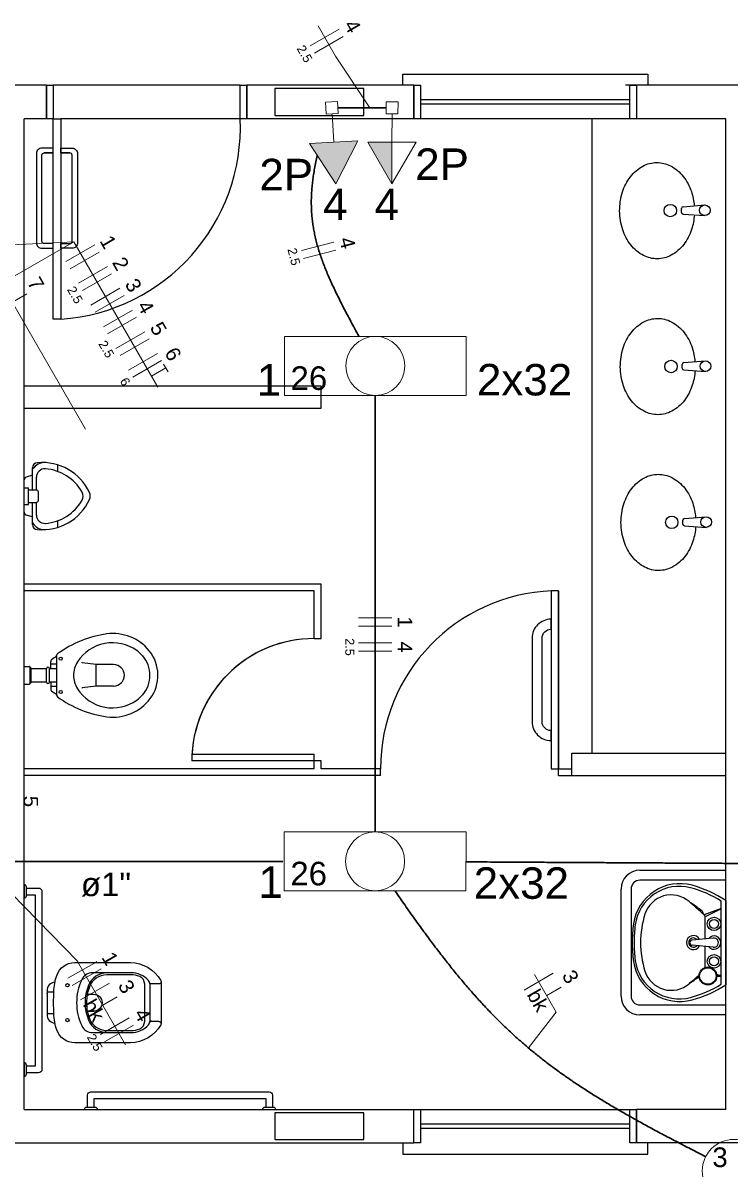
# Model space of a CAD drawing. Extents: x 175 to 700, y 53 to 250.
# Drawn here: x 510.97 to 514.14, y 150.66 to 155.81 of the extents above; entities that cross this region are included whole.
import ezdxf

# ---------------------------------------------------------------- set-up
doc = ezdxf.new("R2010")
doc.units = 0
doc.header["$LTSCALE"] = 2
doc.set_wipeout_variables(frame=1)
doc.layers.get('0').update_dxf_attribs({"linetype": 'CONTINUOUS'})
for name, color, linetype in [('A-BARRA', 2, 'CONTINUOUS'), ('A-PAREDE', 5, 'CONTINUOUS'), ('A-WC', 1, 'CONTINUOUS'), ('ARQ-ALV-CORTE', 5, 'CONTINUOUS'), ('ARQ-ALV-VISTA2', 2, 'CONTINUOUS'), ('ARQ-BNC-VISTA', 1, 'CONTINUOUS'), ('ARQ-ESQ-CORTE', 3, 'CONTINUOUS'), ('ARQ-ESQ-VISTA1', 2, 'CONTINUOUS'), ('PAG', 1, 'CONTINUOUS')]:
    doc.layers.add(name, color=color, linetype=linetype)
for name, color, linetype, lineweight in [('EL-Condutos', 4, 'CONTINUOUS', 30), ('EL-Fios', 9, 'CONTINUOUS', 20), ('EL-Textos condutos', 7, 'CONTINUOUS', 20), ('EL-Textos fios', 7, 'CONTINUOUS', 20), ('EL-Textos pontos', 5, 'CONTINUOUS', 20), ('P-SIMBOL', 5, 'CONTINUOUS', 20)]:
    doc.layers.add(name, color=color, linetype=linetype, lineweight=lineweight)
doc.styles.add('Arial', font='arial.ttf')

# ---------------------------------------------------------------- blocks, each defined once
blk = doc.blocks.new('SERV')
at = {"layer": 'A-BARRA', "color": 251}
blk.add_lwpolyline([(12.3307, -5.3079, 0.414214), (12.4157, -5.3929), (12.4157, -5.3929), (12.4157, -5.3479, -0.414214), (12.3757, -5.3079), (12.3757, -4.9329, -0.414214), (12.4157, -4.8929), (12.4157, -4.8479), (12.4157, -4.8479, 0.414214), (12.3307, -4.9329)], format="xyb", close=True, dxfattribs=at)
at = {"layer": 'A-PAREDE', "color": 251}
for p, q in [((11.05, -2.6), (11.05, -2.45)), ((11.8, -2.45), (11.05, -2.45)), ((11.8, -2.45), (11.8, -2.6)), ((10.05, -7.05), (10.05, -2.6)), ((11.8, -2.6), (11.05, -2.6)), ((13.2, -7.05), (13.2, -2.6)), ((10.05, -7.05), (11.8, -7.05)), ((11.8, -7.2), (11.8, -7.05)), ((9.6503, -7.2), (11.8, -7.2))]:
    blk.add_line(p, q, dxfattribs=at)
for points in [[(11.175, -2.585), (11.575, -2.585), (11.575, -2.465), (11.175, -2.465)], [(11.175, -7.185), (11.575, -7.185), (11.575, -7.065), (11.175, -7.065)]]:
    blk.add_lwpolyline(points, close=True, dxfattribs=at)
at = {"layer": 'A-WC', "color": 251}
for p, q in [((11.3829, -4.69), (10.05, -4.69)), ((11.3529, -4.72), (10.05, -4.72)), ((11.3529, -4.72), (10.05, -4.72)), ((11.3529, -4.9345), (11.3529, -4.72)), ((11.3829, -4.9345), (11.3829, -4.69)), ((12.45, -4.72), (12.4157, -4.7207)), ((12.4157, -4.7207), (12.4157, -5.52)), ((12.45, -4.72), (12.45, -5.52)), ((12.45, -5.55), (12.45, -4.72)), ((11.3529, -4.9345), (11.3829, -4.9345)), ((10.8029, -5.4545), (11.3529, -5.4545)), ((11.3529, -5.52), (11.3529, -5.4545)), ((11.3529, -5.52), (11.3529, -5.4545)), ((11.3829, -5.4845), (10.8029, -5.4845)), ((11.3529, -5.52), (11.3529, -5.4845)), ((11.3829, -5.52), (11.3829, -5.4845)), ((11.3529, -5.52), (10.05, -5.52)), ((11.65, -5.55), (10.05, -5.55)), ((11.65, -5.52), (11.3829, -5.52)), ((11.65, -5.55), (11.65, -5.52)), ((12.4157, -5.52), (12.45, -5.52)), ((12.45, -5.52), (12.5085, -5.52)), ((12.45, -5.55), (12.5085, -5.55))]:
    blk.add_line(p, q, dxfattribs=at)
blk.add_arc((11.3529, -5.4845), 0.55, 90, 180, dxfattribs=at)
at = {"layer": 'ARQ-ALV-CORTE', "color": 251}
for p, q in [((10.15, -2.45), (9.8, -2.45)), ((10.15, -2.6), (10.15, -2.45)), ((10.15, -2.45), (10.15, -2.6)), ((11.02, -2.45), (10.18, -2.45)), ((11.05, -2.45), (11.05, -2.6)), ((11.8, -2.45), (11.8, -2.6)), ((10.15, -2.6), (10.05, -2.6)), ((10.15, -2.6), (10.05, -2.6)), ((11.02, -2.6), (10.215, -2.6))]:
    blk.add_line(p, q, dxfattribs=at)
for points in [[(10.18, -2.6), (10.15, -2.6), (10.15, -2.45), (10.18, -2.45)], [(11.05, -2.6), (11.02, -2.6), (11.02, -2.45), (11.05, -2.45)], [(10.215, -3.5), (10.18, -3.5), (10.18, -2.6), (10.215, -2.6)]]:
    blk.add_lwpolyline(points, close=True, dxfattribs=at)
for points in [[(10.18, -2.7536), (10.14, -2.7536), (10.18, -2.7536), (10.18, -2.7321), (10.13, -2.7321, 0.414214), (10.105, -2.7571), (10.105, -3.1571, 0.414214), (10.13, -3.1821), (10.18, -3.1821), (10.18, -3.1605), (10.14, -3.1605, -0.414214), (10.13, -3.1505), (10.13, -2.7636, -0.414214), (10.14, -2.7536)], [(10.215, -2.7536), (10.255, -2.7536), (10.215, -2.7536), (10.215, -2.7321), (10.265, -2.7321, -0.414214), (10.29, -2.7571), (10.29, -3.1571, -0.414214), (10.265, -3.1821), (10.215, -3.1821), (10.215, -3.1605), (10.255, -3.1605, 0.414214), (10.265, -3.1505), (10.265, -2.7636, 0.414214), (10.255, -2.7536)], [(10.05, -6.1, 0.414214), (10.06, -6.09), (10.06, -6.05, 0.414214), (10.05, -6.04), (10.05, -6.1)], [(10.05, -6.9, 0.414214), (10.06, -6.89), (10.06, -6.85, 0.414214), (10.05, -6.84), (10.05, -6.9)], [(10.335, -7.04), (10.335, -6.985, -0.414214), (10.35, -6.97), (11.15, -6.97, -0.414214), (11.165, -6.985), (11.165, -7.04)], [(10.38, -7.05, 0.414214), (10.37, -7.04), (10.33, -7.04, 0.414214), (10.32, -7.05), (10.38, -7.05)], [(11.18, -7.05, 0.414214), (11.17, -7.04), (11.13, -7.04, 0.414214), (11.12, -7.05), (11.18, -7.05)]]:
    blk.add_lwpolyline(points, format="xyb", dxfattribs=at)
for points in [[(10.06, -6.085), (10.1, -6.085), (10.1, -6.855), (10.06, -6.855)], [(10.365, -7.04), (10.365, -7), (11.135, -7), (11.135, -7.04)]]:
    blk.add_lwpolyline(points, dxfattribs=at)
blk.add_arc((10.1571, -2.6382), 0.8637, 273.841, 2.5373, dxfattribs=at)
at = {"layer": 'ARQ-ALV-VISTA2', "color": 251, "ltscale": 0.1}
for p, q in [((12.8, -2.45), (12.75, -2.45)), ((13.75, -2.45), (12.8, -2.45)), ((12.8, -2.45), (12.8, -2.6)), ((12.8, -2.45), (12.8, -2.6)), ((12.8, -2.45), (12.8, -2.6)), ((13.2, -2.6), (12.8, -2.6)), ((13.0011, -3.0206), (13.001, -3.0034)), ((13.0083, -2.9954), (13.106, -2.9874)), ((13.0085, -3.0285), (13.1062, -3.0354)), ((13.0042, -3.7206), (13.0041, -3.7034)), ((13.0114, -3.6954), (13.1091, -3.6874)), ((13.0116, -3.7285), (13.1093, -3.7354)), ((10.05, -3.8), (11.3829, -3.8)), ((11.3829, -3.9), (11.3829, -3.8)), ((10.05, -3.9), (11.3829, -3.9)), ((10.0503, -4.1197), (10.05, -4.1197)), ((10.0875, -4.2669), (10.0875, -4.1675)), ((10.2, -4.1544), (10.2, -4.184)), ((10.0875, -4.2012), (10.0594, -4.2097)), ((10.1051, -4.2669), (10.1051, -4.21)), ((10.05, -4.2575), (10.0688, -4.2575)), ((10.0688, -4.3325), (10.0688, -4.2575)), ((10.0688, -4.2669), (10.1038, -4.2669)), ((10.0688, -4.3231), (10.1038, -4.3231)), ((10.0875, -4.4225), (10.0875, -4.3231)), ((10.1051, -4.38), (10.1051, -4.3231)), ((10.1138, -4.3131), (10.1138, -4.2769)), ((10.05, -4.3325), (10.0688, -4.3325)), ((10.0875, -4.3887), (10.0594, -4.3803)), ((10.2, -4.4075), (10.2, -4.4356)), ((13.0072, -4.4206), (13.0071, -4.4034)), ((13.0145, -4.3954), (13.1121, -4.3874)), ((13.0147, -4.4285), (13.1124, -4.4354)), ((10.1691, -5.0699), (10.1691, -5.0374)), ((10.196, -5.0142), (10.196, -5.0111)), ((10.196, -5.0142), (10.196, -5.1855)), ((10.311, -5.0436), (10.3093, -5.0413)), ((10.3729, -5.0512), (10.311, -5.0436)), ((10.05, -5.0598), (10.073, -5.0598)), ((10.075, -5.0618), (10.075, -5.0648)), ((10.075, -5.0648), (10.075, -5.1348)), ((10.075, -5.0648), (10.078, -5.0648)), ((10.08, -5.0668), (10.08, -5.1328)), ((10.15, -5.0699), (10.08, -5.0699)), ((10.15, -5.1297), (10.15, -5.07)), ((10.1691, -5.0699), (10.1639, -5.0699)), ((10.1639, -5.1297), (10.1639, -5.07)), ((10.196, -5.0501), (10.1691, -5.0501)), ((10.196, -5.0699), (10.1691, -5.0699)), ((10.4515, -5.0512), (10.3729, -5.0512)), ((10.3729, -5.1485), (10.3729, -5.0512)), ((10.05, -5.1398), (10.073, -5.1398)), ((10.075, -5.1348), (10.075, -5.1378)), ((10.075, -5.1348), (10.078, -5.1348)), ((10.15, -5.1298), (10.08, -5.1298)), ((10.1691, -5.1298), (10.1639, -5.1298)), ((10.196, -5.1298), (10.1691, -5.1298)), ((10.1691, -5.1298), (10.1691, -5.1622)), ((10.196, -5.1496), (10.1691, -5.1496)), ((10.196, -5.1855), (10.196, -5.1885)), ((10.311, -5.156), (10.3093, -5.1583)), ((10.3729, -5.1485), (10.311, -5.156)), ((10.4515, -5.1485), (10.3729, -5.1485)), ((12.5085, -5.45), (13.2, -5.45)), ((12.5085, -5.55), (12.5085, -5.45)), ((12.5, -5.55), (13.2, -5.55)), ((12.815, -5.975), (13.2, -5.975)), ((13.2, -6.02), (12.815, -6.02)), ((12.73, -6.54), (12.73, -6.06)), ((12.775, -6.06), (12.775, -6.54)), ((13.18, -6.4871), (13.18, -6.1134)), ((13.2, -6.1112), (13.2, -6.4892)), ((13.18, -6.1475), (13.1033, -6.1747)), ((13.18, -6.1485), (13.1076, -6.1841)), ((13.1076, -6.2838), (13.1076, -6.1841)), ((13.1439, -6.2807), (13.0489, -6.2887)), ((13.1439, -6.3201), (13.0489, -6.3121)), ((13.1076, -6.4122), (13.1076, -6.3171)), ((13.1724, -6.4482), (13.1591, -6.4417)), ((13.1665, -6.4482), (13.1598, -6.4458)), ((13.18, -6.4482), (13.1599, -6.4482)), ((13.18, -6.4522), (13.1599, -6.4522)), ((12.815, -6.58), (13.2, -6.58)), ((13.2, -6.625), (12.815, -6.625)), ((13.2, -7.05), (12.8, -7.05)), ((12.8, -7.2), (12.8, -7.05)), ((13.75, -7.2), (12.8, -7.2))]:
    blk.add_line(p, q, dxfattribs=at)
for points in [[(12.8, -2.6), (12.77, -2.6), (12.77, -2.45), (12.8, -2.45)], [(12.8, -7.2), (12.77, -7.2), (12.77, -7.05), (12.8, -7.05)]]:
    blk.add_lwpolyline(points, close=True, dxfattribs=at)
for points in [[(13.0592, -3.0321, -0.059992), (13.0469, -3.0972, -0.087531), (13.0114, -3.1653, -0.105501), (12.9549, -3.2135, -0.123031), (12.893, -3.2293, -0.123031), (12.8309, -3.2142, -0.105501), (12.7739, -3.1667, -0.087531), (12.7376, -3.099, -0.07802), (12.7238, -3.0141, -0.07802), (12.7366, -2.9291, -0.087531), (12.7721, -2.861, -0.105501), (12.8286, -2.8128, -0.123031), (12.8905, -2.797, -0.123031), (12.9526, -2.8121, -0.105501), (13.0097, -2.8596, -0.087531), (13.0459, -2.9273, -0.059024), (13.0589, -2.9912, -0.07802)], [(13.0623, -3.7321, -0.059992), (13.05, -3.7972, -0.087531), (13.0145, -3.8653, -0.105501), (12.958, -3.9134, -0.123031), (12.8961, -3.9293, -0.123031), (12.834, -3.9142, -0.105501), (12.7769, -3.8667, -0.087531), (12.7407, -3.799, -0.07802), (12.7269, -3.7141, -0.07802), (12.7397, -3.6291, -0.087531), (12.7752, -3.561, -0.105501), (12.8317, -3.5128, -0.123031), (12.8936, -3.497, -0.123031), (12.9557, -3.5121, -0.105501), (13.0128, -3.5596, -0.087531), (13.049, -3.6273, -0.059024), (13.0619, -3.6912, -0.07802)], [(13.0653, -4.432, -0.059992), (13.0531, -4.4972, -0.087531), (13.0176, -4.5653, -0.105501), (12.9611, -4.6134, -0.123031), (12.8992, -4.6293, -0.123031), (12.8371, -4.6142, -0.105501), (12.78, -4.5667, -0.087531), (12.7438, -4.499, -0.07802), (12.7299, -4.4141, -0.07802), (12.7428, -4.3291, -0.087531), (12.7783, -4.261, -0.105501), (12.8348, -4.2128, -0.123031), (12.8967, -4.197, -0.123031), (12.9588, -4.2121, -0.105501), (13.0159, -4.2596, -0.087531), (13.0521, -4.3273, -0.059024), (13.065, -4.3912, -0.07802)]]:
    blk.add_lwpolyline(points, format="xyb", dxfattribs=at)
for centre, radius in [((12.9514, -3.0128), 0.0278), ((13.1061, -3.0114), 0.024), ((12.9545, -3.7128), 0.0278), ((13.1092, -3.7114), 0.024), ((12.9576, -4.4128), 0.0278), ((13.1123, -4.4114), 0.024), ((10.2141, -5.0248), 0.00682), ((10.2141, -5.1748), 0.00682), ((13.1475, -6.2162), 0.03), ((13.1475, -6.2162), 0.02), ((13.1475, -6.3842), 0.03), ((13.1475, -6.3842), 0.02), ((13.12, -6.4502), 0.04), ((13.12, -6.4502), 0.037)]:
    blk.add_circle(centre, radius, dxfattribs=at)
for centre, radius, start, end in [((13.009, -3.0033), 0.008, 94.6837, 180.3301), ((13.0091, -3.0205), 0.008, 180.3301, 265.9766), ((13.0121, -3.7033), 0.008, 94.6837, 180.3301), ((13.0122, -3.7205), 0.008, 180.3301, 265.9766), ((10.1426, -4.21), 0.0656, 86.1308, 147.0588), ((10.11, -4.1675), 0.0225, 90, 180), ((10.1312, -4.3781), 0.234, 25.0023, 95.2001), ((10.0631, -4.2223), 0.0131, 106.6992, 180), ((10.1426, -4.21), 0.0375, 86.1308, 180), ((10.1312, -4.3781), 0.2059, 29.554, 86.1308), ((10.1038, -4.2769), 0.01, 0, 90), ((10.1038, -4.3131), 0.01, 270, 0), ((10.1312, -4.2119), 0.234, 264.7999, 334.9977), ((10.1312, -4.2119), 0.2059, 273.8692, 330.446), ((10.2777, -4.295), 0.0375, 330.446, 29.554), ((10.3093, -4.295), 0.0375, 334.9977, 25.0023), ((10.0631, -4.3677), 0.0131, 180, 253.3008), ((10.1426, -4.38), 0.0656, 212.9412, 273.8692), ((10.11, -4.4225), 0.0225, 180, 270), ((10.1426, -4.38), 0.0375, 180, 273.8692), ((13.0151, -4.4033), 0.008, 94.6837, 180.3301), ((13.0152, -4.4205), 0.008, 180.3301, 265.9766), ((10.4864, -5.3935), 0.4837, 97.6805, 126.2423), ((10.4496, -5.1203), 0.2081, 39.1021, 97.6805), ((10.4466, -5.1403), 0.1866, 54.2515, 147.3201), ((10.4626, -5.118), 0.1592, 41.3299, 54.2515), ((10.4768, -5.0998), 0.174, 323.1119, 39.5233), ((10.1782, -5.0374), 0.00909, 126.1604, 180), ((10.4544, -5.4153), 0.4771, 122.7818, 126.1604), ((10.2051, -5.0111), 0.00909, 121.0175, 180), ((10.3835, -5.0998), 0.1117, 147.3201, 180), ((10.4833, -5.0998), 0.1317, 0, 41.3299), ((10.073, -5.0618), 0.002, 0, 90), ((10.078, -5.0668), 0.002, 0, 90), ((10.157, -5.07), 0.00697, 0, 180), ((10.4515, -5.0998), 0.0486, 270, 90), ((10.073, -5.1378), 0.002, 270, 0), ((10.078, -5.1328), 0.002, 270, 0), ((10.157, -5.1297), 0.00697, 180, 0), ((10.3835, -5.0998), 0.1117, 180, 212.6799), ((10.4833, -5.0998), 0.1317, 318.6701, 0), ((10.1782, -5.1622), 0.00909, 180, 233.8396), ((10.4544, -4.7844), 0.4771, 233.8396, 237.2182), ((10.2051, -5.1885), 0.00909, 180, 233.6642), ((10.4864, -4.8063), 0.4837, 233.6546, 262.3195), ((10.4466, -5.0594), 0.1866, 212.6799, 305.7485), ((10.4626, -5.0817), 0.1592, 305.7485, 318.6701), ((10.4496, -5.0794), 0.2081, 262.3195, 323.1119), ((12.815, -6.06), 0.085, 90, 180), ((12.815, -6.06), 0.04, 90, 180), ((12.9941, -6.2458), 0.2102, 74.8885, 171.8746), ((12.9916, -6.2471), 0.1995, 75.2817, 172.1149), ((12.9139, -6.5426), 0.505, 58.2072, 75.2817), ((12.9139, -6.5426), 0.5176, 56.4501, 74.8885), ((12.9551, -6.2093), 0.1233, 49.4403, 162.413), ((9.1279, -11.5815), 6.7189, 53.83475, 54.44029), ((8.6664, -11.2202), 6.7189, 48.67232, 49.44029), ((13.242, -6.3002), 0.4242, 162.413, 180), ((13.0848, -6.1683), 0.0137, 351.7289, 53.8347), ((13.095, -6.1841), 0.0126, 0, 48.6723), ((13.375, -6.3002), 0.595, 171.8746, 180), ((13.375, -6.3002), 0.5866, 172.1149, 180), ((13.0551, -6.3002), 0.0315, 27.2328, 332.0512), ((13.0551, -6.3002), 0.021, 39.7091, 319.0745), ((13.1475, -6.3002), 0.03, 218.8043, 141.1957), ((13.375, -6.3002), 0.595, 180, 188.1254), ((13.375, -6.3002), 0.5866, 180, 187.8851), ((13.242, -6.3002), 0.4242, 180, 197.587), ((13.0499, -6.3004), 0.0118, 94.8124, 265.1876), ((13.1473, -6.3004), 0.02, 260.3752, 99.6248), ((12.9916, -6.3533), 0.1995, 187.8851, 284.7183), ((12.9941, -6.3546), 0.2102, 188.1254, 285.1115), ((12.9551, -6.3912), 0.1233, 197.587, 310.5597), ((8.6664, -1.3803), 6.7189, 310.55971, 311.06592), ((9.1279, -1.0189), 6.7189, 305.55971, 306.03041), ((12.9139, -6.0579), 0.505, 284.7183, 301.7928), ((12.9139, -6.0579), 0.5176, 285.1115, 303.5499), ((12.815, -6.54), 0.085, 180, 270), ((12.815, -6.54), 0.04, 180, 270)]:
    blk.add_arc(centre, radius, start, end, dxfattribs=at)
at = {"layer": 'ARQ-BNC-VISTA', "color": 251}
blk.add_line((12.6, -5.45), (12.6, -2.6), dxfattribs=at)
at = {"layer": 'ARQ-ESQ-CORTE', "color": 251}
for points in [[(10.18, -2.7536), (10.14, -2.7536), (10.18, -2.7536), (10.18, -2.7321), (10.13, -2.7321, 0.414214), (10.105, -2.7571), (10.105, -3.1571, 0.414214), (10.13, -3.1821), (10.18, -3.1821), (10.18, -3.1605), (10.14, -3.1605, -0.414214), (10.13, -3.1505), (10.13, -2.7636, -0.414214), (10.14, -2.7536)], [(10.215, -2.7536), (10.255, -2.7536), (10.215, -2.7536), (10.215, -2.7321), (10.265, -2.7321, -0.414214), (10.29, -2.7571), (10.29, -3.1571, -0.414214), (10.265, -3.1821), (10.215, -3.1821), (10.215, -3.1605), (10.255, -3.1605, 0.414214), (10.265, -3.1505), (10.265, -2.7636, 0.414214), (10.255, -2.7536)]]:
    blk.add_lwpolyline(points, format="xyb", dxfattribs=at)
at = {"layer": 'ARQ-ESQ-VISTA1', "color": 251}
for p, q in [((12.77, -2.5151), (11.8304, -2.5151)), ((12.77, -2.5351), (11.8304, -2.5351)), ((12.77, -2.6), (11.83, -2.6)), ((11.83, -7.05), (12.77, -7.05)), ((12.77, -7.1151), (11.8304, -7.1151)), ((12.77, -7.1351), (11.8304, -7.1351))]:
    blk.add_line(p, q, dxfattribs=at)
for points in [[(11.75, -2.45), (11.75, -2.4), (12.85, -2.4), (12.85, -2.45)], [(11.75, -7.2), (11.75, -7.25), (12.85, -7.25), (12.85, -7.2)]]:
    blk.add_lwpolyline(points, dxfattribs=at)
for points in [[(11.83, -2.6), (11.8, -2.6), (11.8, -2.45), (11.83, -2.45)], [(11.83, -7.2), (11.8, -7.2), (11.8, -7.05), (11.83, -7.05)]]:
    blk.add_lwpolyline(points, close=True, dxfattribs=at)
at = {"layer": 'PAG', "color": 251}
for centre, radius, start, end in [((12.45, -5.52), 0.8, 92.1491, 180), ((11.3529, -5.4845), 0.55, 90, 176.8732)]:
    blk.add_arc(centre, radius, start, end, dxfattribs=at)
at = {"color": 251}
blk.add_wipeout([(10.6649, -6.57), (10.6649, -6.4759), (10.6634, -6.4704), (10.6602, -6.4653), (10.658, -6.4614), (10.6544, -6.4561), (10.6516, -6.4522), (10.6441, -6.443), (10.6367, -6.435), (10.6306, -6.43), (10.6212, -6.422), (10.6081, -6.4131), (10.6005, -6.4087), (10.5961, -6.4062), (10.5935, -6.4049), (10.5906, -6.4035), (10.5788, -6.3989), (10.5719, -6.3968), (10.5661, -6.3952), (10.558, -6.3933), (10.5504, -6.392), (10.5483, -6.3916), (10.5407, -6.3909), (10.5298, -6.3903), (10.5272, -6.3899), (10.2775, -6.3899), (10.2657, -6.3911), (10.2603, -6.3922), (10.2527, -6.3941), (10.2455, -6.3966), (10.2394, -6.3996), (10.2366, -6.4009), (10.2336, -6.4025), (10.2307, -6.4043), (10.2282, -6.4059), (10.2242, -6.409), (10.2213, -6.4116), (10.2145, -6.4186), (10.2087, -6.4252), (10.2059, -6.4295), (10.2005, -6.4393), (10.1967, -6.4489), (10.1936, -6.4589), (10.1905, -6.4707), (10.1889, -6.4774), (10.1879, -6.4773), (10.1865, -6.4778), (10.1816, -6.4791), (10.1784, -6.48), (10.1761, -6.481), (10.172, -6.483), (10.1704, -6.4841), (10.1688, -6.4853), (10.1673, -6.4863), (10.1666, -6.4871), (10.1631, -6.4903), (10.1622, -6.4913), (10.1616, -6.4922), (10.1608, -6.4932), (10.1603, -6.4938), (10.1599, -6.4943), (10.1596, -6.4948), (10.1592, -6.4953), (10.1589, -6.4959), (10.1584, -6.4967), (10.1578, -6.4978), (10.1574, -6.4985), (10.1565, -6.5003), (10.1558, -6.5022), (10.1546, -6.5052), (10.1539, -6.5081), (10.1532, -6.5113), (10.1529, -6.5161), (10.1527, -6.517), (10.1527, -6.6228), (10.1528, -6.6229), (10.1528, -6.6235), (10.1528, -6.6241), (10.1529, -6.6255), (10.153, -6.627), (10.1532, -6.6285), (10.1535, -6.6298), (10.1538, -6.6314), (10.1544, -6.6341), (10.1551, -6.6361), (10.1563, -6.6391), (10.1565, -6.6397), (10.1579, -6.6421), (10.1592, -6.6445), (10.1604, -6.6462), (10.1613, -6.6474), (10.1624, -6.6488), (10.1628, -6.6493), (10.1633, -6.6498), (10.1668, -6.6532), (10.167, -6.6534), (10.1679, -6.654), (10.1688, -6.6547), (10.1699, -6.6555), (10.171, -6.6563), (10.1716, -6.6568), (10.1722, -6.6571), (10.173, -6.6575), (10.1736, -6.6578), (10.1742, -6.6581), (10.175, -6.6585), (10.1757, -6.6589), (10.1762, -6.6592), (10.1767, -6.6594), (10.1772, -6.6596), (10.178, -6.6599), (10.1801, -6.6606), (10.1816, -6.6612), (10.1822, -6.6614), (10.1877, -6.6623), (10.1885, -6.6622), (10.189, -6.6628), (10.189, -6.664), (10.19, -6.6683), (10.1914, -6.6735), (10.1926, -6.6787), (10.1979, -6.6945), (10.2008, -6.7015), (10.2033, -6.7061), (10.2059, -6.7101), (10.2089, -6.7148), (10.2116, -6.7183), (10.2132, -6.7203), (10.2167, -6.7237), (10.2196, -6.7267), (10.2258, -6.732), (10.2309, -6.7355), (10.2358, -6.7384), (10.2405, -6.7408), (10.2456, -6.7433), (10.2516, -6.7455), (10.2571, -6.7471), (10.2613, -6.7481), (10.2666, -6.749), (10.2684, -6.7493), (10.2693, -6.7495), (10.2708, -6.7495), (10.2747, -6.7497), (10.2761, -6.7498), (10.2776, -6.7499), (10.2776, -6.7499), (10.5272, -6.7499), (10.5363, -6.7494), (10.5414, -6.749), (10.5445, -6.7487), (10.5482, -6.7483), (10.5514, -6.7478), (10.5546, -6.7473), (10.5574, -6.7468), (10.5596, -6.7464), (10.5606, -6.7462), (10.5616, -6.7459), (10.5636, -6.7454), (10.5756, -6.742), (10.5789, -6.7408), (10.583, -6.7394), (10.5849, -6.7386), (10.5865, -6.7379), (10.5886, -6.7371), (10.5913, -6.736), (10.5941, -6.7346), (10.5956, -6.7339), (10.5993, -6.7321), (10.6044, -6.7293), (10.613, -6.724), (10.6153, -6.7224), (10.6243, -6.7154), (10.6302, -6.7105), (10.6365, -6.7047), (10.6473, -6.6925), (10.6528, -6.6851), (10.6579, -6.6781), (10.6632, -6.6691), (10.6645, -6.6652), (10.6649, -6.6641)], dxfattribs=at).dxf.layer = 'ARQ-ALV-CORTE'
at = {"layer": 'ARQ-ALV-CORTE', "color": 251}
for p, q in [((10.6649, -6.4759), (10.6649, -6.6641)), ((10.6549, -6.6544), (10.6193, -6.6544)), ((10.6649, -6.6641), (10.6649, -6.6544))]:
    blk.add_line(p, q, dxfattribs=at)
for points in [[(10.06, -6.055), (10.115, -6.055, -0.414214), (10.13, -6.07), (10.13, -6.87, -0.414214), (10.115, -6.885), (10.06, -6.885)], [(10.6549, -6.6544, -0.407906), (10.6649, -6.6641, -0.131537), (10.6636, -6.6691, -0.273863), (10.5272, -6.7499), (10.2775, -6.7499, -0.319419), (10.1969, -6.6926, -0.074713), (10.1833, -6.6199, -0.017899), (10.1833, -6.52, -0.074713), (10.1969, -6.4473, -0.319419), (10.2775, -6.3899), (10.5272, -6.3899, -0.273863), (10.6636, -6.4707, -0.136488), (10.6649, -6.4759, -0.402244), (10.6549, -6.4855), (10.6193, -6.4855, -0.337727), (10.6141, -6.4815)], [(10.1879, -6.4773, 0.378909), (10.1527, -6.517), (10.1527, -6.6228, 0.378909), (10.1879, -6.6625)], [(10.4217, -6.4366, 0.305538), (10.3391, -6.4918, 0.097448), (10.3237, -6.5699, 0.097448), (10.3391, -6.648, 0.305538), (10.4217, -6.7033)], [(10.1527, -6.5299, -0.414214), (10.1616, -6.521), (10.1835, -6.521)], [(10.3336, -6.5317), (10.3616, -6.5317, -1), (10.3616, -6.6081)], [(10.1527, -6.6099, 0.414214), (10.1616, -6.6188), (10.1835, -6.6188)]]:
    blk.add_lwpolyline(points, format="xyb", dxfattribs=at)
for points in [[(10.2366, -6.4917, -1), (10.2517, -6.4917, -1)], [(10.3083, -6.6731, 0.295956), (10.3575, -6.7039, -0.008003), (10.5298, -6.7039, 0.219669), (10.6082, -6.6693, 0.1825), (10.6151, -6.6509), (10.6151, -6.4889, 0.1825), (10.6082, -6.4706, 0.21967), (10.5298, -6.4359, -0.008003), (10.3575, -6.4359, 0.295956), (10.3083, -6.4668, 0.109342), (10.2855, -6.5699, 0.109342)], [(10.3336, -6.6081, 0.042994), (10.343, -6.6411, 0.312272), (10.4206, -6.6944, -0.00507), (10.5299, -6.695, 0.107996), (10.569, -6.6872, 0.297508), (10.5912, -6.6531), (10.5912, -6.4867, 0.297509), (10.569, -6.4527, 0.107996), (10.5299, -6.4448, -0.00507), (10.4206, -6.4455, 0.312272), (10.343, -6.4987, 0.091294), (10.3299, -6.5699, 0.048111)], [(10.2366, -6.6481, -1), (10.2517, -6.6481, -1)]]:
    blk.add_lwpolyline(points, format="xyb", close=True, dxfattribs=at)
blk.add_lwpolyline([(10.3336, -6.6081), (10.3627, -6.6081)], dxfattribs=at)
blk.add_arc((10.6193, -6.6597), 0.00533, 90, 164.6449, dxfattribs=at)

msp = doc.modelspace()

# ---------------------------------------------------------------- block references
msp.add_blockref('SERV', (500.9236, 157.9806))

# ---------------------------------------------------------------- next in the draw order: hatches: boundary and pattern name
at = {"layer": 'P-SIMBOL', "linetype": 'Continuous'}
for points in [[(512.2555, 155.2692), (512.3738, 155.0879), (512.4716, 155.2811)], [(512.6252, 155.275), (512.6246, 155.0875), (512.517, 155.2753)]]:
    msp.add_hatch(color=256, dxfattribs=at).paths.add_polyline_path(points)

# ---------------------------------------------------------------- next in the draw order: linework, layer by layer
at = {"color": 8}
msp.add_arc((511.5446, 151.3234), 0.00533, 89.9542, 164.6452, dxfattribs=at)
at = {"layer": 'EL-Condutos', "linetype": 'Continuous'}
for points in [[(512.3812, 155.4294), (512.3938, 155.4294), (512.4059, 155.4294), (512.4176, 155.4294), (512.4289, 155.4294), (512.4398, 155.4295), (512.4502, 155.4295), (512.4603, 155.4295), (512.4699, 155.4295), (512.4792, 155.4295), (512.4881, 155.4295), (512.4966, 155.4295), (512.5048, 155.4295), (512.5126, 155.4295), (512.5201, 155.4295), (512.5273, 155.4295), (512.5341, 155.4295), (512.5406, 155.4295), (512.5467, 155.4295), (512.5526, 155.4295), (512.5582, 155.4295), (512.5635, 155.4295), (512.5685, 155.4295), (512.5732, 155.4295), (512.5776, 155.4295), (512.5818, 155.4295), (512.5858, 155.4295), (512.5895, 155.4295), (512.593, 155.4295), (512.5962, 155.4295), (512.5992, 155.4295)], [(512.4769, 154.4034), (512.4585, 154.437), (512.441, 154.4696), (512.4242, 154.5011), (512.4082, 154.5317), (512.3931, 154.5614), (512.3787, 154.5902), (512.3651, 154.6184), (512.3524, 154.6459), (512.3405, 154.6727), (512.3294, 154.6991), (512.3192, 154.7249), (512.3097, 154.7504), (512.3012, 154.7755), (512.2935, 154.8003), (512.2866, 154.825), (512.2806, 154.8495), (512.2755, 154.8739), (512.2712, 154.8983), (512.2678, 154.9228), (512.2653, 154.9475), (512.2637, 154.9723), (512.263, 154.9974), (512.2632, 155.0228), (512.2643, 155.0486), (512.2662, 155.0749), (512.2692, 155.1018), (512.273, 155.1292), (512.2777, 155.1573), (512.2834, 155.1862), (512.29, 155.2158)], [(512.5496, 152.177), (512.5497, 152.2683), (512.5497, 152.3542), (512.5497, 152.4351), (512.5498, 152.5115), (512.5498, 152.5836), (512.5498, 152.652), (512.5498, 152.7168), (512.5499, 152.7787), (512.5499, 152.8378), (512.5499, 152.8947), (512.5499, 152.9496), (512.55, 153.003), (512.55, 153.0553), (512.55, 153.1068), (512.55, 153.1579), (512.55, 153.209), (512.5501, 153.2605), (512.5501, 153.3128), (512.5501, 153.3662), (512.5501, 153.4212), (512.5501, 153.478), (512.5502, 153.5372), (512.5502, 153.599), (512.5502, 153.6639), (512.5502, 153.7322), (512.5503, 153.8043), (512.5503, 153.8807), (512.5503, 153.9616), (512.5504, 154.0475), (512.5504, 154.1388)], [(509.4089, 152.0451), (509.5307, 152.0451), (509.6461, 152.0451), (509.7556, 152.0451), (509.8596, 152.0451), (509.9587, 152.0451), (510.0531, 152.0451), (510.1435, 152.0451), (510.2302, 152.0451), (510.3137, 152.0451), (510.3945, 152.0451), (510.473, 152.0452), (510.5497, 152.0452), (510.625, 152.0452), (510.6994, 152.0452), (510.7734, 152.0452), (510.8473, 152.0452), (510.9216, 152.0452), (510.9969, 152.0452), (511.0735, 152.0452), (511.152, 152.0452), (511.2326, 152.0452), (511.3161, 152.0452), (511.4026, 152.0452), (511.4929, 152.0452), (511.5872, 152.0452), (511.686, 152.0452), (511.7898, 152.0453), (511.8991, 152.0453), (512.0143, 152.0453), (512.1358, 152.0453)], [(512.9558, 152.043), (513.0672, 152.0424), (513.1729, 152.0418), (513.2733, 152.0412), (513.3686, 152.0407), (513.4595, 152.0401), (513.5462, 152.0397), (513.6292, 152.0392), (513.7089, 152.0387), (513.7858, 152.0383), (513.8601, 152.0379), (513.9324, 152.0375), (514.0031, 152.0371), (514.0725, 152.0367), (514.141, 152.0363), (514.2092, 152.0359), (514.2774, 152.0355), (514.3459, 152.0351), (514.4154, 152.0347), (514.486, 152.0343), (514.5583, 152.0339), (514.6326, 152.0335), (514.7095, 152.0331), (514.7892, 152.0326), (514.8722, 152.0321), (514.9589, 152.0316), (515.0498, 152.0311), (515.1451, 152.0306), (515.2455, 152.03), (515.3512, 152.0294), (515.4626, 152.0288)], [(512.6396, 151.9119), (512.6838, 151.848), (512.7268, 151.7871), (512.7688, 151.7291), (512.8098, 151.6738), (512.8501, 151.621), (512.8897, 151.5707), (512.9288, 151.5227), (512.9677, 151.4769), (513.0063, 151.433), (513.0449, 151.391), (513.0836, 151.3507), (513.1226, 151.3119), (513.1619, 151.2746), (513.2018, 151.2386), (513.2425, 151.2037), (513.2839, 151.1698), (513.3263, 151.1367), (513.3699, 151.1044), (513.4148, 151.0726), (513.461, 151.0412), (513.5089, 151.0101), (513.5585, 150.9791), (513.6099, 150.9481), (513.6633, 150.917), (513.719, 150.8856), (513.7769, 150.8537), (513.8372, 150.8212), (513.9002, 150.788), (513.9659, 150.7539), (514.0345, 150.7188)]]:
    msp.add_spline(points, degree=3, dxfattribs=at)
at = {"layer": 'EL-Fios'}
for p, q in [((512.2579, 155.708), (512.3879, 155.7829)), ((512.2767, 155.6755), (512.4066, 155.7504)), ((511.1612, 154.7388), (511.2911, 154.8138)), ((511.1799, 154.7063), (511.3098, 154.7813)), ((512.2185, 154.7891), (512.3636, 154.8268)), ((512.2279, 154.7527), (512.373, 154.7905)), ((511.2174, 154.6414), (511.3473, 154.7163)), ((511.2361, 154.6089), (511.3661, 154.6838)), ((510.8551, 154.519), (510.985, 154.5939)), ((511.2736, 154.5439), (511.4035, 154.6189)), ((511.2923, 154.5114), (511.4223, 154.5864)), ((511.3298, 154.4465), (511.4597, 154.5214)), ((511.3485, 154.414), (511.4785, 154.4889)), ((511.386, 154.349), (511.5159, 154.424)), ((511.4048, 154.3165), (511.5347, 154.3915)), ((511.4422, 154.2516), (511.5722, 154.3265)), ((511.461, 154.2191), (511.5909, 154.294)), ((511.5996, 154.2789), (511.6196, 154.2442)), ((511.5447, 154.2241), (511.6096, 154.2615)), ((512.475, 153.1392), (512.625, 153.1391)), ((512.475, 153.1017), (512.625, 153.1016)), ((512.4749, 153.0267), (512.6249, 153.0266)), ((512.4749, 152.9892), (512.6249, 152.9891)), ((511.17, 151.5208), (511.2999, 151.5958)), ((511.1887, 151.4883), (511.3187, 151.5633)), ((513.2193, 151.4675), (513.3493, 151.5425)), ((511.2262, 151.4234), (511.3561, 151.4983)), ((511.3266, 151.3993), (511.3916, 151.4368)), ((513.3198, 151.4435), (513.3847, 151.481)), ((511.3159, 151.2679), (511.4458, 151.3428)), ((511.3346, 151.2354), (511.4646, 151.3104))]:
    msp.add_line(p, q, dxfattribs=at)
at = {"layer": 'EL-Textos fios'}
for p, q in [((512.3715, 155.6613), (512.2931, 155.7971)), ((512.5261, 155.4295), (512.3715, 155.6613)), ((510.301, 154.7826), (511.1963, 154.828)), ((511.1963, 154.828), (510.8715, 154.6406)), ((511.1963, 154.828), (511.5734, 154.1743)), ((510.8715, 154.6406), (511.2486, 153.9869)), ((510.7748, 152.0452), (511.2127, 151.5968)), ((511.2127, 151.5968), (511.4294, 151.2212)), ((513.363, 151.3686), (513.2656, 151.5375)), ((513.2379, 151.2075), (513.363, 151.3686))]:
    msp.add_line(p, q, dxfattribs=at)
at = {"layer": 'P-SIMBOL'}
for p, q in [((512.3271, 155.4545), (512.3801, 155.4574)), ((512.33, 155.4015), (512.3271, 155.4545)), ((512.3801, 155.4574), (512.383, 155.4044)), ((512.5991, 155.4031), (512.5993, 155.4561)), ((512.5993, 155.4561), (512.6523, 155.4559)), ((512.6523, 155.4559), (512.6522, 155.4029)), ((512.383, 155.4044), (512.33, 155.4015)), ((512.3635, 155.2751), (512.3565, 155.403)), ((512.6522, 155.4029), (512.5991, 155.4031)), ((512.6252, 155.275), (512.6257, 155.403)), ((512.2555, 155.2692), (512.4716, 155.2811)), ((512.3738, 155.0879), (512.2555, 155.2692)), ((512.4716, 155.2811), (512.3738, 155.0879)), ((512.6246, 155.0875), (512.517, 155.2753)), ((512.517, 155.2753), (512.7335, 155.2746)), ((512.6246, 155.0875), (512.6252, 155.275)), ((512.7335, 155.2746), (512.6246, 155.0875)), ((512.1425, 154.4032), (512.1424, 154.1382)), ((512.1425, 154.4032), (512.9585, 154.4028)), ((512.9585, 154.4028), (512.9584, 154.1378)), ((512.1424, 154.1382), (512.9584, 154.1378)), ((512.1417, 152.178), (512.1415, 151.913)), ((512.1417, 152.178), (512.9577, 152.1776)), ((512.9577, 152.1776), (512.9575, 151.9126)), ((512.1415, 151.913), (512.9575, 151.9126))]:
    msp.add_line(p, q, dxfattribs=at)
for centre, radius in [((512.5505, 154.2705), 0.1325), ((512.5496, 152.0453), 0.1325), ((514.1598, 150.6555), 0.1412)]:
    msp.add_circle(centre, radius, dxfattribs=at)

# ---------------------------------------------------------------- next in the draw order: texts
at = {"layer": 'EL-Textos condutos', "insert": (511.341, 151.8863), "char_height": 0.1059, "width": 0.38124, "attachment_point": 8, "rotation": 0.006, "line_spacing_factor": 0.798, "style": 'Arial'}
msp.add_mtext('ø1"', dxfattribs=at)
at = {"layer": 'EL-Textos fios', "attachment_point": 8, "line_spacing_factor": 0.798, "style": 'Arial'}
for s, insert, char_height, width, rotation in [('4', (512.42, 155.7799), 0.0653, 0.078366, 299.9772), ('2.5', (512.215, 155.6617), 0.04059, 0.146142, 299.9772), ('1', (511.323, 154.8107), 0.0653, 0.078366, 299.9772), ('4', (512.3938, 154.8151), 0.0653, 0.078366, 284.5597), ('2.5', (512.1648, 154.7559), 0.04059, 0.146142, 284.5597), ('2', (511.3792, 154.7132), 0.0653, 0.078366, 299.9772), ('7', (510.9982, 154.6233), 0.0653, 0.078366, 299.9772), ('2.5', (511.1841, 154.5788), 0.04059, 0.146142, 299.9772), ('3', (511.4354, 154.6158), 0.0653, 0.078366, 299.9772), ('4', (511.4916, 154.5183), 0.0653, 0.078366, 299.9772), ('5', (511.5479, 154.4209), 0.0653, 0.078366, 299.9772), ('2.5', (511.3246, 154.3354), 0.04059, 0.146142, 299.9772), ('6', (511.6136, 154.307), 0.0653, 0.078366, 299.9772), ('6', (511.409, 154.189), 0.0406, 0.048714, 299.9772), ('1', (512.6509, 153.1203), 0.0653, 0.078366, 269.978), ('2.5', (512.4149, 153.0079), 0.04059, 0.146142, 269.978), ('4', (512.6511, 153.0078), 0.0653, 0.078366, 269.978), ('5', (510.9701, 152.3145), 0.0653, 0.078366, 269.5368), ('1', (511.3317, 151.5925), 0.0653, 0.078366, 299.9772), ('3', (513.398, 151.5105), 0.0653, 0.078366, 299.9772), ('3', (511.4046, 151.466), 0.0653, 0.078366, 299.9772), ('bk', (513.2521, 151.4044), 0.06531, 0.156732, 299.9772), ('bk', (511.2586, 151.3599), 0.06531, 0.156732, 299.9772), ('4', (511.4776, 151.3396), 0.0653, 0.078366, 299.9772), ('2.5', (511.273, 151.2216), 0.04059, 0.146142, 299.9772)]:
    msp.add_mtext(s, dxfattribs=dict(at, insert=insert, char_height=char_height, width=width, rotation=rotation))
at = {"layer": 'EL-Textos pontos', "rotation": 359.9773, "line_spacing_factor": 0.798, "style": 'Arial'}
for s, insert, char_height, width, attachment_point in [('2P', (512.7295, 155.1059), 0.1412, 0.16944, 7), ('2P', (512.0298, 155.0593), 0.1412, 0.16944, 7), ('4', (512.3158, 154.9253), 0.1412, 0.16944, 7), ('4', (512.5471, 154.9255), 0.1412, 0.16944, 7), ('1', (512.0178, 154.1371), 0.1412, 0.16944, 7), ('2x32', (513.0066, 154.136), 0.1412, 0.67776, 7), ('1', (512.0257, 151.8815), 0.1412, 0.16944, 7), ('2x32', (512.9923, 151.8753), 0.1412, 0.67776, 7), ('3', (514.0981, 150.6712), 0.0882, 0.1059, 8)]:
    msp.add_mtext(s, dxfattribs=dict(at, insert=insert, char_height=char_height, width=width, attachment_point=attachment_point))
at = {"layer": 'P-SIMBOL', "char_height": 0.1059, "width": 0.25416, "attachment_point": 7, "line_spacing_factor": 0.798, "style": 'Arial'}
for insert, rotation in [((512.1698, 154.1611), 359.9773), ((512.1689, 151.9361), 359.9716)]:
    msp.add_mtext('26', dxfattribs=dict(at, insert=insert, rotation=rotation))

doc.saveas('drawing.dxf')
